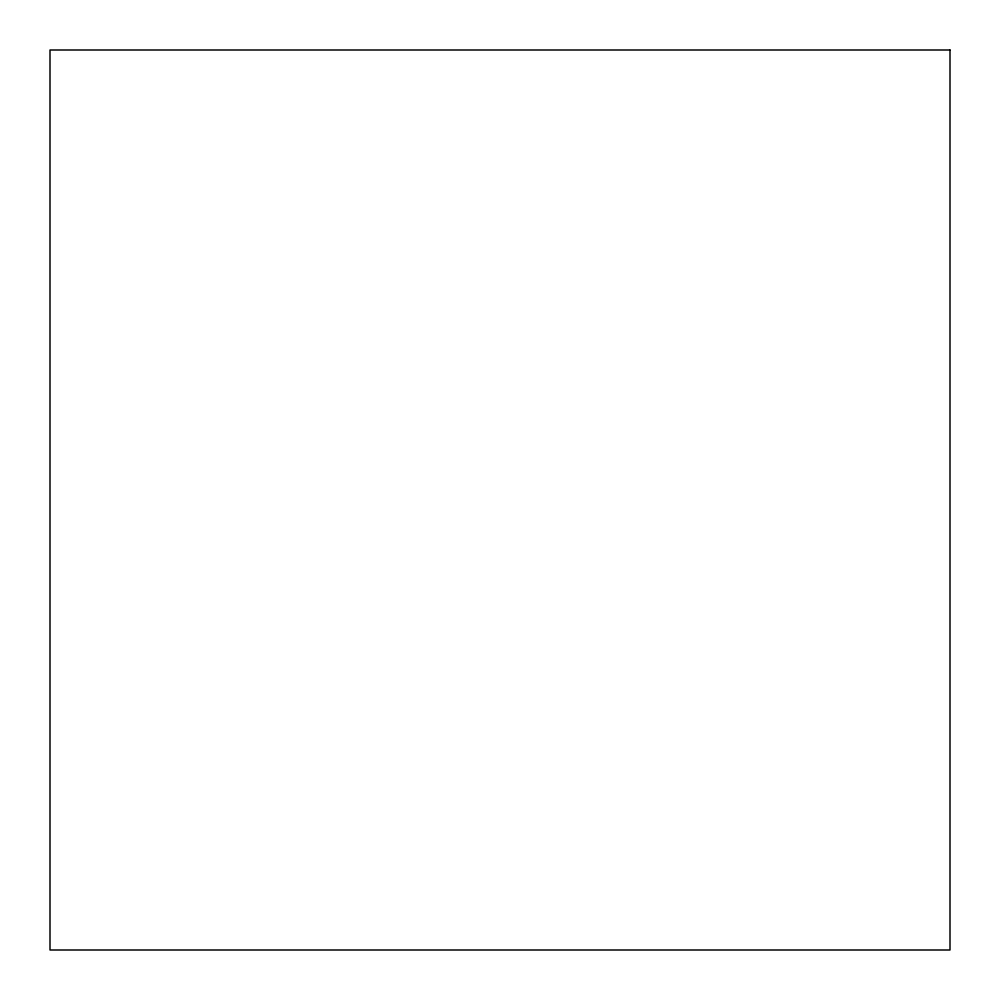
<?xml version="1.0" encoding="UTF-8"?>
<svg xmlns="http://www.w3.org/2000/svg" width="1000" height="1000" viewBox="0 0 1000 1000"><rect width="100%" height="100%" fill="white"/><g stroke="black" fill="none" stroke-linecap="round" stroke-linejoin="round"><path stroke-width="1.5" d="M950 50L50 50L50 950L950 950L950 50"/></g></svg>
